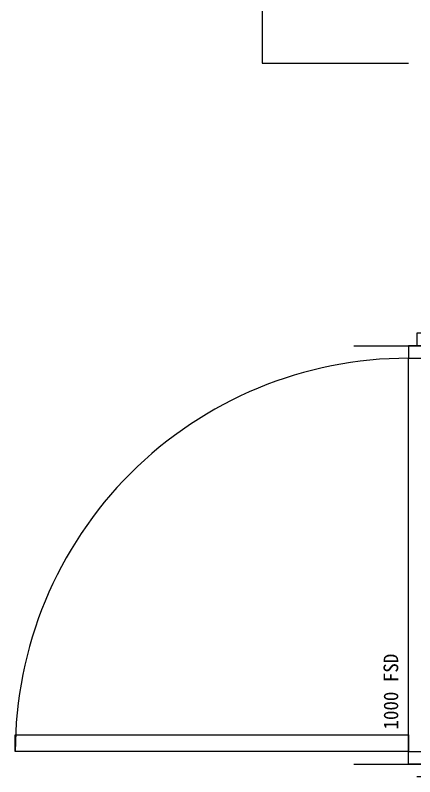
# Model space of a CAD drawing. Extents: x 152195838 to 160350639, y 364657247 to 370318102.
# Drawn here: x 157591328 to 157592282, y 365039002 to 365040821 of the extents above; entities that cross this region are included whole.
import ezdxf
from ezdxf.enums import TextEntityAlignment as Align

# ---------------------------------------------------------------- set-up
doc = ezdxf.new("R2010")
doc.units = 0
doc.header["$MEASUREMENT"] = 0
doc.layers.get('0').update_dxf_attribs({"linetype": 'CONTINUOUS'})
doc.layers.add('!WORK', color=150, linetype='CONTINUOUS', plot=False)
for name, color, linetype in [('4A.TEC 벽체 1', 2, 'CONTINUOUS'), ('4A.TEC 벽체 4', 7, 'CONTINUOUS'), ('A-DOOR', 4, 'CONTINUOUS'), ('A-DOOR-C', 1, 'CONTINUOUS'), ('A-DOOR-FIN', 8, 'CONTINUOUS'), ('A-DOOR1', 4, 'CONTINUOUS'), ('A-DOOR2_CpON', 8, 'CONTINUOUS'), ('A-ETC', 5, 'CONTINUOUS')]:
    doc.layers.add(name, color=color, linetype=linetype)
doc.styles.add('돋움', font='')
doc.styles.get('돋움').set_extended_font_data('DotumChe')

# ---------------------------------------------------------------- blocks, each defined once
blk = doc.blocks.new('A$C4D7A5D56')
at = {"layer": '!WORK', "linetype": 'Continuous'}
for p, q in [((809.2, 1030), (1170.8, 1030)), ((809.2, 30), (1170.8, 30))]:
    blk.add_line(p, q, dxfattribs=at)
at = {"layer": 'A-DOOR'}
for points in [[(940, 1000), (980, 1000), (980, 985), (1040, 985), (1040, 1000), (1040, 1000), (1040, 1030), (940, 1030)], [(1040, 30), (940, 30), (940, 60), (980, 60), (980, 75), (1040, 75), (1040, 60), (1040, 60)]]:
    blk.add_lwpolyline(points, close=True, dxfattribs=at)
at = {"layer": 'A-DOOR-C'}
blk.add_arc((940, 60), 940, 90, 180, dxfattribs=at)
at = {"layer": 'A-DOOR-FIN'}
for p, q in [((940, 60), (940, 1000)), ((980, 75), (980, 985)), ((1040, 60), (1040, 1000)), ((1040, 75), (1040, 985))]:
    blk.add_line(p, q, dxfattribs=at)
at = {"layer": 'A-DOOR1'}
blk.add_lwpolyline([(0, 60), (0, 100), (940, 100), (940, 60)], close=True, dxfattribs=at)
at = {"layer": 'A-DOOR2_CpON', "linetype": 'Continuous'}
blk.add_line((940, 60), (940, 1000), dxfattribs=at)
at = {"layer": 'A-ETC'}
for p, q in [((1020, 1060), (960, 1060)), ((960, 1060), (960, 1030)), ((1020, 0), (960, 0))]:
    blk.add_line(p, q, dxfattribs=at)
at = {"layer": '!WORK', "style": '돋움'}
blk.add_text('1000 FSD', height=35, rotation=90, dxfattribs=at).set_placement((897.7, 112.9), align=Align.MIDDLE_LEFT)
blk = doc.blocks.new('sa9w7er')
at = {"layer": '4A.TEC 벽체 4', "color": 251, "lineweight": 0, "ltscale": 15}
for p, q in [((1985050.4, 837333.3), (1985050.4, 837683.3)), ((1985175.4, 837333.3), (1985050.4, 837333.3))]:
    blk.add_line(p, q, dxfattribs=at)
at = {"layer": '4A.TEC 벽체 1', "xscale": -1, "rotation": 270}
blk.add_blockref('A$C4D7A5D56', (1983345.8, 836743.3), dxfattribs=at)

msp = doc.modelspace()

# ---------------------------------------------------------------- block references
at = {"linetype": 'Continuous', "ltscale": 5, "xscale": -1, "rotation": 270}
msp.add_blockref('sa9w7er', (156754584.1707, 363055656.1222), dxfattribs=at)

doc.saveas('drawing.dxf')
